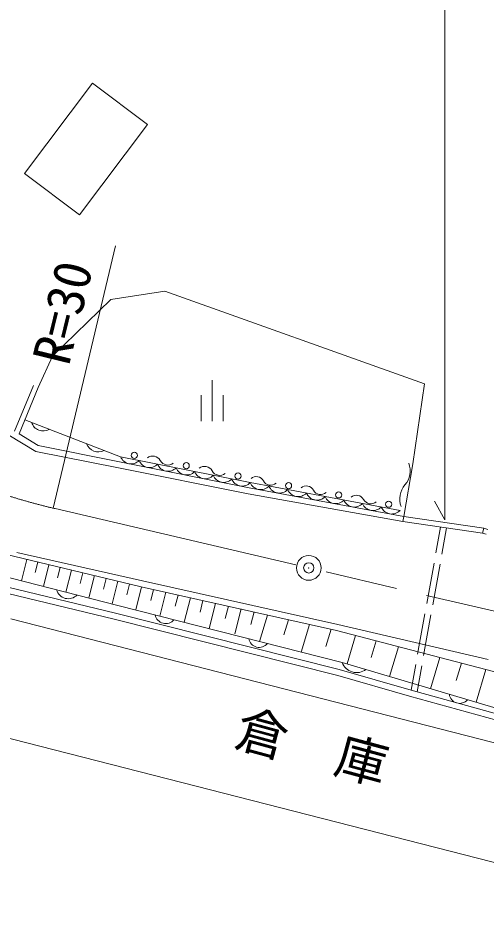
# Model space of a CAD drawing. Units: millimetres, scale not verified. Extents: x 40000 to 680000, y 20000 to 380000.
# Drawn here: x 144792 to 167497, y 270165 to 313792 of the extents above; entities that cross this region are included whole.
import ezdxf
from ezdxf.enums import TextEntityAlignment as Align

# ---------------------------------------------------------------- set-up
doc = ezdxf.new("R2010")
doc.units = ezdxf.units.MM
doc.header["$LTSCALE"] = 1000
doc.header["$PDMODE"] = 32
doc.header["$PDSIZE"] = 500
doc.linetypes.add('CHAIN', pattern=[18.5, 12, -1.5, 3.5, -1.5])
for name, color, linetype, lineweight in [('M-BGD', 7, 'Continuous', 13), ('M-BMK', 2, 'CHAIN', 13), ('M-STR-HTXT', 7, 'Continuous', 13)]:
    doc.layers.add(name, color=color, linetype=linetype, lineweight=lineweight)
doc.styles.add('ＭＳ ゴシック', font='')
doc.styles.get('ＭＳ ゴシック').set_extended_font_data('MS Gothic')

msp = doc.modelspace()

# ---------------------------------------------------------------- linework, layer by layer
at = {"layer": 'M-BGD'}
for p, q in [((144628, 293737), (145546, 295959)), ((144844, 293605), (145778, 295864)), ((154211, 296224), (154211, 294224)), ((153678, 295491), (153678, 294224)), ((154745, 295491), (154745, 294224)), ((149772, 292496), (145128, 294291)), ((145662, 292757), (144354, 293553)), ((145773, 293041), (144844, 293605)), ((149665, 291957), (145662, 292757)), ((149723, 292251), (145773, 293041)), ((156058, 291243), (149772, 292496)), ((155955, 290702), (149665, 291957)), ((156011, 290997), (149723, 292251)), ((163502, 289605), (163944, 292149)), ((163502, 289605), (156011, 290997)), ((163326, 289892), (156058, 291243)), ((163466, 289357), (155955, 290702)), ((165492, 289438), (164992, 290338)), ((163502, 289605), (163466, 289357)), ((167320, 288786), (163466, 289357)), ((167383, 289030), (163502, 289605)), ((165290, 289087), (165064, 287835)), ((165587, 289043), (165358, 287773)), ((167383, 289030), (167321, 288788)), ((167591, 288975), (167383, 289030)), ((167512, 288738), (167321, 288788)), ((144163, 287770), (150762, 286193)), ((150827, 286485), (144739, 287856)), ((145219, 287518), (144959, 286481)), ((145756, 287389), (145628, 286878)), ((146293, 287261), (146029, 286208)), ((146839, 287130), (146711, 286617)), ((164975, 287343), (164619, 285375)), ((165269, 287281), (164913, 285313)), ((149637, 285286), (142700, 287059)), ((147386, 287000), (147118, 285930)), ((147942, 286867), (147813, 286352)), ((148498, 286734), (148226, 285646)), ((149456, 284618), (142748, 286242)), ((149528, 284909), (142925, 286508)), ((149064, 286598), (148935, 286081)), ((149630, 286463), (149354, 285358)), ((150206, 286325), (150077, 285806)), ((160313, 284363), (150827, 286485)), ((150783, 286188), (150502, 285066)), ((160247, 284070), (150762, 286193)), ((151371, 286056), (151238, 285526)), ((151959, 285924), (151670, 284768)), ((152558, 285790), (152421, 285242)), ((153157, 285656), (152859, 284466)), ((153767, 285520), (153624, 284952)), ((154376, 285384), (154069, 284158)), ((160379, 282171), (149528, 284909)), ((160521, 282517), (149637, 285286)), ((154996, 285245), (154849, 284656)), ((155619, 285116), (155315, 283899)), ((156249, 284970), (156095, 284356)), ((179591, 275618), (144440, 284629)), ((160301, 281881), (149456, 284618)), ((156895, 284820), (156513, 283536)), ((157911, 284593), (157692, 283856)), ((164530, 284883), (164174, 282915)), ((164824, 284821), (164468, 282853)), ((158927, 284365), (158528, 283024)), ((159980, 284130), (159729, 283288)), ((160247, 284070), (167486, 282173)), ((167600, 282660), (160313, 284363)), ((161167, 283829), (160756, 282447)), ((162171, 283560), (161931, 282753)), ((163249, 283283), (162818, 281834)), ((165260, 282757), (164810, 281241)), ((163970, 281491), (160521, 282517)), ((164085, 282423), (163859, 281171)), ((164379, 282361), (164150, 281091)), ((166301, 282482), (166050, 281640)), ((163778, 280882), (160301, 281881)), ((163859, 281171), (160379, 282171)), ((167486, 282173), (167016, 280593)), ((167486, 282173), (180334, 278830)), ((179706, 276807), (163970, 281491)), ((179706, 276807), (163859, 281171)), ((179621, 276519), (163778, 280882)), ((178193, 270165), (143042, 279176))]:
    msp.add_line(p, q, dxfattribs=at)
for points in [[(165492, 289438), (165492, 324905), (191742, 324905)], [(145778, 295864), (146464, 297382), (149293, 300129), (151917, 300539), (164516, 296043), (163944, 292149)]]:
    msp.add_lwpolyline(points, dxfattribs=at)
msp.add_lwpolyline([(145109, 306244), (147774, 304235), (151077, 308616), (148412, 310625)], close=True, dxfattribs=at)
for centre, radius in [((150440, 292567), 150), ((152954, 292066), 150), ((155468, 291564), 150), ((157918, 291100), 150), ((160347, 290649), 150), ((162775, 290198), 150), ((158900, 287106), 600)]:
    msp.add_circle(centre, radius, dxfattribs=at)
for centre, radius, start, end in [((146017, 294341), 592, 197.2691, 300.4816), ((148681, 293328), 592, 199.1067, 298.6441), ((150279, 292695), 544, 201.4497, 315.9932), ((151177, 292516), 544, 201.4497, 315.9932), ((151330, 292117), 417, 28.5508, 128.8921), ((152063, 292516), 417, 208.5508, 308.8921), ((152075, 292337), 544, 201.4497, 315.9932), ((152973, 292158), 544, 201.4497, 315.9932), ((153844, 291616), 417, 28.5508, 128.8921), ((162798, 291807), 1020, 318.6923, 21.6208), ((153871, 291979), 544, 201.4497, 315.9932), ((154577, 292015), 417, 208.5508, 308.8921), ((154769, 291800), 544, 201.4497, 315.9932), ((156355, 291144), 393, 27.6547, 131.2866), ((155667, 291621), 544, 201.4497, 315.9932), ((156568, 291455), 552, 202.6325, 316.3087), ((157051, 291509), 393, 207.6547, 311.2866), ((157476, 291286), 552, 202.6325, 316.3087), ((158784, 290692), 393, 27.6547, 131.2866), ((164331, 290461), 1020, 138.6923, 201.6208), ((158385, 291117), 552, 202.6325, 316.3087), ((159293, 290949), 552, 202.6325, 316.3087), ((159480, 291057), 393, 207.6547, 311.2866), ((160202, 290780), 552, 202.6325, 316.3087), ((161213, 290241), 393, 27.6547, 131.2866), ((161110, 290611), 552, 202.6325, 316.3087), ((162018, 290442), 552, 202.6325, 316.3087), ((161909, 290606), 393, 207.6547, 311.2866), ((162927, 290273), 552, 202.6325, 316.3087), ((147230, 286196), 586, 194.8651, 316.457), ((151957, 284917), 515, 190.3976, 321.0537), ((156492, 283763), 515, 190.3976, 321.0537), ((161224, 282777), 750, 200.2974, 306.5878), ((166212, 281029), 497, 186.7482, 320.098)]:
    msp.add_arc(centre, radius, start, end, dxfattribs=at)
msp.add_point((158900, 287106), dxfattribs=at)
at = {"layer": 'M-BMK'}
msp.add_line((146592, 289981), (181108, 281918), dxfattribs=at)
msp.add_arc((153417, 319195), 30000, 236.1649, 256.8502, dxfattribs=at)
at = {"layer": 'M-STR-HTXT'}
msp.add_line((146499, 290004), (149517, 302737), dxfattribs=at)

# ---------------------------------------------------------------- texts
at = {"layer": 'M-BGD', "style": 'ＭＳ ゴシック'}
msp.add_text('倉\u3000庫', height=1833, rotation=344.888, dxfattribs=at).set_placement((158678, 276998), align=Align.BOTTOM_CENTER)
at = {"layer": 'M-STR-HTXT', "style": 'ＭＳ ゴシック'}
msp.add_text('R=30', height=1833, rotation=76.266, dxfattribs=at).set_placement((147792, 296732), align=Align.BOTTOM_LEFT)

doc.saveas('drawing.dxf')
